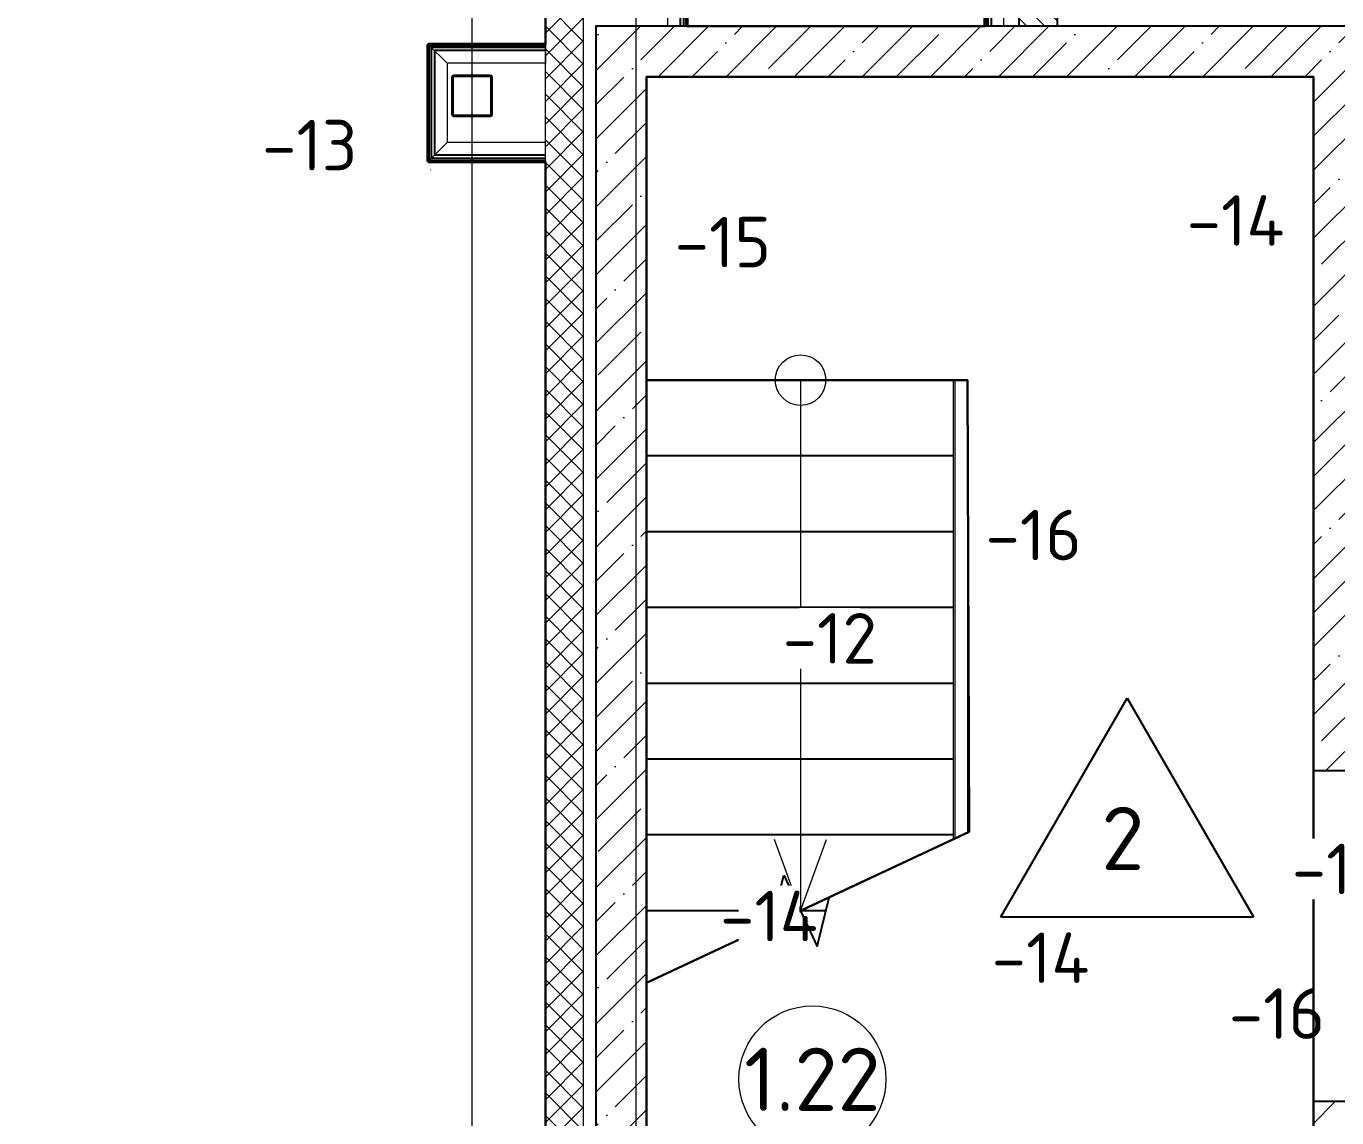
# Model space of a CAD drawing. Header units: metres. Extents: x -7665 to -5405, y -4871 to -3608.
# Drawn here: x -5515.9 to -5510.71, y -4863.93 to -4859.61 of the extents above; entities that cross this region are included whole.
import ezdxf
from ezdxf.enums import TextEntityAlignment as Align

# ---------------------------------------------------------------- set-up
doc = ezdxf.new("R2010")
doc.units = ezdxf.units.M
doc.linetypes.add('_ШТР__3__1_5_', pattern=[4.5, 3, -1.5])
doc.linetypes.add('Xref_level ST-8$0$DASHDOT', pattern=[25.4, 12.7, -6.35, 0, -6.35])
for name, color, linetype in [('01', 123, 'Continuous'), ('A-Wall', 113, 'Continuous'), ('высотные отклонения', 7, 'Continuous'), ('Лестницы', 7, 'Continuous'), ('Обычные линии', 7, 'Continuous'), ('Основной', 7, 'Continuous'), ('Стены', 7, 'Continuous'), ('Стены ГКЛ (графика)', 7, 'Continuous')]:
    doc.layers.add(name, color=color, linetype=linetype)
doc.layers.add('_5-1_Площадь помещений', color=2, linetype='Continuous', lineweight=30, plot=False)
for name, color, linetype, lineweight in [('S-WALL-PATT', 7, 'Continuous', 0), ('Выноски', 7, 'Continuous', 15), ('ОСИ', 250, 'Xref_level ST-8$0$DASHDOT', 5), ('Стены штриховка', 7, 'Continuous', 9), ('Типовые аннотации', 250, 'Continuous', 18), ('Элементы узлов', 7, 'Continuous', 18)]:
    doc.layers.add(name, color=color, linetype=linetype, lineweight=lineweight)
doc.layers.add('ГКЛ (контур)', color=255, linetype='Continuous', plot=False)
doc.layers.add('Ограждение', color=7, linetype='Continuous', lineweight=9, true_color=0x408080)
doc.layers.add('Поручни', color=7, linetype='Continuous', lineweight=9, true_color=0x408080)
doc.styles.add('Норм 2.5', font='isocpeur.ttf', dxfattribs={"height": 2.5})
pattern_1 = [(0, (12, 6), (3, 300), [3, -300]), (10, (108, 12), (-49.14003004104248, 295.9632704366632), [2.999999999999999, -299.9999999999998]), (20, (54, 78), (-99.78696513534288, 282.9338466657496), [3, -300]), (29.99999999999999, (120, 126), (-147.4019237886467, 261.3076211353316), [3, -300]), (40, (42.00000000000001, 144), (-190.5381495766049, 231.741695764753), [2.999999999999999, -299.9999999999998]), (49.99999999999999, (66, 216), (-227.8849701066338, 195.1344162353187), [3, -300]), (59.99999999999999, (24, 270), (-258.3076211353316, 152.5980762113534), [3, -300]), (70, (120, 264), (-280.8817258057955, 105.4251208600584), [2.999999999999999, -299.9999999999998]), (80, (192, 276), (-294.9213813706616, 55.04887655911575), [2.999999999999999, -299.9999999999998]), (90, (228, 204), (-300, 3.000000000000018), [3, -300]), (99.99999999999997, (288, 198), (-295.9632704366632, -49.14003004104247), [3, -299.9999999999999]), (110, (288, 90), (-282.9338466657496, -99.78696513534288), [3, -300]), (120, (234, 54), (-261.3076211353316, -147.4019237886466), [2.999999999999999, -299.9999999999998]), (130, (150, 72), (-231.741695764753, -190.5381495766049), [3, -300]), (140, (204, 126), (-195.1344162353188, -227.8849701066338), [3, -300]), (150, (150, 180), (-152.5980762113533, -258.3076211353316), [3, -300]), (160.0000000000001, (276, 12), (-105.4251208600585, -280.8817258057954), [3, -300])]

# ---------------------------------------------------------------- blocks, each defined once
blk = doc.blocks.new('*U14')
for points in [[(-71.99999999999994, -80.00000000000003), (72, -79.99999999999999, 0.4142135623730951), (79.99999999999999, -72), (79.99999999999996, 72.00000000000003, 0.4142135623730951), (71.99999999999997, 80.00000000000001), (-71.99999999999997, 80, 0.4142135623730982), (-80.00000000000003, 71.99999999999997), (-80, -72, 0.4142135623730988)], [(-71.99999999999994, -76.00000000000003), (72, -76, 0.414213562373094), (76, -72), (76, 72.00000000000003, 0.414213562373096), (71.99999999999997, 76.00000000000006), (-71.99999999999997, 76.00000000000001, 0.4142135623730971), (-76.00000000000004, 72.00000000000003), (-76, -72.00000000000006, 0.414213562373096)]]:
    blk.add_lwpolyline(points, format="xyb", close=True)
blk = doc.blocks.new('*U52')
at = {"layer": 'S-WALL-PATT', "lineweight": 0, "true_color": 0x636466}
h = blk.add_hatch(dxfattribs=at)
h.set_pattern_fill('ANSI37', color=251, scale=20)
h.set_pattern_definition([(45, (0, 0), (-44.90128060534577, 44.90128060534577), []), (135, (0, 0), (-44.90128060534577, -44.90128060534576), [])])
h.paths.add_polyline_path([(-150, 0), (0, 0), (0, 6720), (-150, 6720)])
at = {"color": 0}
blk.add_lwpolyline([(-150, 0), (0, 0), (0, 6720), (-150, 6720)], close=True, dxfattribs=at)
blk = doc.blocks.new('*U71')
at = {"layer": 'A-Wall', "linetype": 'Continuous', "lineweight": 18}
h = blk.add_hatch(dxfattribs=at)
h.set_pattern_fill('GENERAL_TEXTURE', color=30, scale=300, style=0, pattern_type=2)
h.set_pattern_definition(pattern_1)
h.paths.add_polyline_path([(12.5, 0), (12.5, -12.5), (530.7155004115775, -12.5), (530.7155004115775, 0)], flags=0)
at = {"layer": 'A-Wall', "color": 30, "linetype": 'Continuous', "lineweight": 50}
blk.add_line((0.8847013400118158, -1.347017690507073), (464.8847013400118, -1.347017690507073), dxfattribs=at)
at = {"layer": 'A-Wall', "color": 11, "linetype": 'Continuous', "lineweight": 25}
for p, q in [((0.8847013400118158, -13.84701769050707), (452.3847013400118, -13.84701769050707)), ((0.8847013400118158, -26.34701769050707), (439.8847013400118, -26.34701769050707))]:
    blk.add_line(p, q, dxfattribs=at)
at = {"layer": 'A-Wall', "color": 8, "linetype": 'Continuous', "lineweight": 0}
blk.add_line((0.8847013400118158, -76.34701769050706), (389.8847013400117, -76.34701769050707), dxfattribs=at)
for points in [[(0.8847013400118158, -1.347017690507073), (0.8847013400118158, -76.34701769050706)], [(389.8847013400118, -76.34701769050707), (464.8847013400118, -1.347017690507073)]]:
    blk.add_lwpolyline(points, dxfattribs=at)
blk = doc.blocks.new('*U70')
at = {"layer": 'A-Wall', "linetype": 'Continuous', "lineweight": 18}
h = blk.add_hatch(dxfattribs=at)
h.set_pattern_fill('GENERAL_TEXTURE', color=30, scale=300, style=0, pattern_type=2)
h.set_pattern_definition(pattern_1)
h.paths.add_polyline_path([(12.5, 0), (12.5, -12.5), (530.7155004115775, -12.5), (530.7155004115775, 0)], flags=0)
at = {"layer": 'A-Wall', "color": 30, "linetype": 'Continuous', "lineweight": 50}
blk.add_line((0.8847013400118158, -1.347017690507073), (464.8847013400116, -1.347017690507073), dxfattribs=at)
at = {"layer": 'A-Wall', "color": 11, "linetype": 'Continuous', "lineweight": 25}
for p, q in [((13.38470134001181, -13.84701769050707), (452.3847013400116, -13.84701769050707)), ((25.88470134001181, -26.34701769050707), (439.8847013400116, -26.34701769050707))]:
    blk.add_line(p, q, dxfattribs=at)
at = {"layer": 'A-Wall', "color": 8, "linetype": 'Continuous', "lineweight": 0}
blk.add_line((75.8847013400118, -76.34701769050707), (389.8847013400116, -76.34701769050707), dxfattribs=at)
for points in [[(75.8847013400118, -76.34701769050707), (0.8847013400118158, -1.347017690507073)], [(389.8847013400116, -76.34701769050707), (464.8847013400116, -1.347017690507073)]]:
    blk.add_lwpolyline(points, dxfattribs=at)
blk = doc.blocks.new('*U153')
at = {"layer": 'A-Wall', "linetype": 'Continuous', "lineweight": 18}
h = blk.add_hatch(dxfattribs=at)
h.set_pattern_fill('GENERAL_TEXTURE', color=30, scale=300, style=0, pattern_type=2)
h.set_pattern_definition(pattern_1)
h.paths.add_polyline_path([(12.5, 0), (12.5, -12.5), (530.7155004115775, -12.5), (530.7155004115775, 0)], flags=0)
at = {"layer": 'A-Wall', "color": 30, "linetype": 'Continuous', "lineweight": 50}
blk.add_line((0.8847013400118158, -1.347017690507073), (1845.884701340012, -1.347017690507073), dxfattribs=at)
at = {"layer": 'A-Wall', "color": 11, "linetype": 'Continuous', "lineweight": 25}
for p, q in [((0.8847013400118158, -13.84701769050707), (1845.884701340012, -13.84701769050707)), ((0.8847013400118158, -26.34701769050707), (1845.884701340012, -26.34701769050707))]:
    blk.add_line(p, q, dxfattribs=at)
at = {"layer": 'A-Wall', "color": 8, "linetype": 'Continuous', "lineweight": 0}
blk.add_line((0.8847013400118158, -76.34701769050707), (1845.884701340012, -76.34701769050707), dxfattribs=at)
for points in [[(0.8847013400118158, -1.347017690507073), (0.8847013400118158, -76.34701769050707)], [(1845.884701340012, -1.347017690507073), (1845.884701340012, -76.34701769050707)]]:
    blk.add_lwpolyline(points, dxfattribs=at)
blk = doc.blocks.new('*U155')
at = {"layer": 'A-Wall', "linetype": 'Continuous', "lineweight": 18}
h = blk.add_hatch(dxfattribs=at)
h.set_pattern_fill('GENERAL_TEXTURE', color=30, scale=300, style=0, pattern_type=2)
h.set_pattern_definition(pattern_1)
h.paths.add_polyline_path([(12.5, 0), (12.5, -12.5), (530.7155004115775, -12.5), (530.7155004115775, 0)], flags=0)
at = {"layer": 'A-Wall', "color": 30, "linetype": 'Continuous', "lineweight": 50}
blk.add_line((0.8847013400118158, -1.347017690507073), (388.0393470061426, -1.347017690507073), dxfattribs=at)
at = {"layer": 'A-Wall', "color": 11, "linetype": 'Continuous', "lineweight": 25}
for p, q in [((0.8847013400118158, -13.84701769050707), (375.5393470061426, -13.84701769050707)), ((0.8847013400118158, -26.34701769050707), (363.0393470061426, -26.34701769050707))]:
    blk.add_line(p, q, dxfattribs=at)
at = {"layer": 'A-Wall', "color": 8, "linetype": 'Continuous', "lineweight": 0}
blk.add_line((0.8847013400118158, -76.34701769050706), (313.0393470061426, -76.34701769050707), dxfattribs=at)
for points in [[(0.8847013400118158, -1.347017690507073), (0.8847013400118158, -76.34701769050706)], [(313.0393470061426, -76.34701769050707), (388.0393470061426, -1.347017690507073)]]:
    blk.add_lwpolyline(points, dxfattribs=at)
blk = doc.blocks.new('Ограждение - Ограждение-1239730-_О__L1_0_000_')
at = {"layer": 'Поручни', "color": 7}
for p, q in [((16289.00000000008, 4874.999999999987), (16295.00000000008, 4874.999999999987)), ((16289.00000000008, 4874.999999999987), (16289.00000000007, 3057.995407511651)), ((16295.00000000008, 4874.999999999987), (16345.00000000008, 4874.999999999987)), ((16295.00000000008, 4874.999999999987), (16295.00000000007, 3060.793253460581)), ((16345.00000000008, 4874.999999999987), (16345.00000000008, 3084.10863636833))]:
    blk.add_line(p, q, dxfattribs=at)
blk = doc.blocks.new('012_Стрелка _ЭлУзла_Линия_ - Стрелка с пустым кружком-1338750-_О__L1_0_000_')
at = {"layer": 'Элементы узлов'}
blk.add_line((0.9999999999999757, 0), (2100, 0), dxfattribs=at)
blk = doc.blocks.new('Номер_помещения')
blk.add_wipeout([(-5, 0), (0, 8.659999999999854), (5, 0)])
for p, q in [((-5, 0), (0, 8.659999999999854)), ((0, 8.659999999999854), (5, 0)), ((-5, 0), (5, 0))]:
    blk.add_line(p, q)
at = {"style": 'Норм 2.5'}
blk.add_attdef('НОМЕР', text='', height=2.5, dxfattribs=at).set_placement((-0.1712660301878657, 3.102129743254984), align=Align.MIDDLE_CENTER)
blk = doc.blocks.new('axis_name')
at = {"lineweight": 9}
blk.add_circle((0, 0), 2.907122088250071, dxfattribs=at)
at = {"style": 'Норм 2.5'}
blk.add_attdef('AXIS_NAME', text='', height=2.5, dxfattribs=at).set_placement((0, 0), align=Align.MIDDLE_CENTER)

msp = doc.modelspace()

# ---------------------------------------------------------------- hatches: boundary and pattern name
at = {"layer": 'Стены штриховка'}
h = msp.add_hatch(dxfattribs=at)
h.set_pattern_fill('ASHLER', color=256, scale=0.2, angle=270, pattern_type=2)
h.set_pattern_definition([(315, (-8245.935953851736, -4162.998894118402), (0.07071067811865477, 0.07071067811865474), []), (315, (-8245.865253851736, -4162.998894118402), (0.07071067811865477, 0.07071067811865474), [0.05, -0.05])])
h.paths.add_polyline_path([(-5511.821365646552, -4857.762081335562), (-5511.971615561216, -4857.762081335562), (-5511.971615561216, -4858.022081335563), (-5511.821365646552, -4858.022081335563)])
h.paths.add_polyline_path([(-5511.821365646552, -4859.332081335562), (-5511.971615561216, -4859.332081335562), (-5511.971615561216, -4859.607081335562), (-5511.821365646552, -4859.607081335562)])
h = msp.add_hatch(dxfattribs=at)
h.set_pattern_fill('ANSI35', color=256, scale=0.03)
h.set_pattern_definition([(45, (-8245.935953851736, -4184.874212591381), (-0.1347038418160373, 0.1347038418160373), []), (45, (-8245.801249951735, -4184.874212591381), (-0.1347038418160373, 0.1347038418160373), [0.2381250000000001, -0.04762500000000001, 0, -0.04762500000000001])])
h.paths.add_polyline_path([(-5510.806365646553, -4862.552081335562), (-5510.606365646553, -4862.552081335562), (-5510.606365646553, -4859.607081335562), (-5513.646365646553, -4859.607081335562), (-5513.646365646553, -4859.882081335562), (-5513.646365646553, -4865.882081335562), (-5513.646365646553, -4866.007081335562), (-5513.486365646552, -4866.007081335562), (-5510.606365646553, -4866.007081335562), (-5510.606365646553, -4865.922081335562), (-5510.606365646553, -4865.882081335562), (-5510.606365646553, -4863.862081335562), (-5510.806365646553, -4863.862081335562), (-5510.806365646553, -4865.807081335563), (-5513.446365646552, -4865.807081335563), (-5513.446365646552, -4859.882081335562), (-5513.446365646552, -4859.807081335563), (-5510.806365646553, -4859.807081335563)])

# ---------------------------------------------------------------- linework, layer by layer
at = {"layer": '_5-1_Площадь помещений'}
for points in [[(-5528.686365646553, -4857.032081335557), (-5513.846365646553, -4857.032081335557), (-5513.846365646553, -4858.022008048664), (-5513.556365646549, -4858.022008048665), (-5513.556365646553, -4859.219926689896), (-5513.846365646553, -4859.220008048541), (-5513.846365646553, -4859.678380854995), (-5514.310365646553, -4859.678380854995), (-5514.310365646553, -4860.142380854996), (-5513.846365646553, -4860.142380854996), (-5513.846365646553, -4865.672081335562), (-5514.647365646552, -4865.672081335562), (-5514.645449487012, -4865.777087674), (-5517.858365646599, -4865.777087674)], [(-5513.472365646553, -4857.762400349545), (-5512.106365646553, -4857.762081335562), (-5512.106365646553, -4859.607081335562), (-5513.286365646552, -4859.607081335562), (-5513.286365646552, -4859.219926689896), (-5513.470365646641, -4859.219926689896), (-5513.470365646641, -4857.762400349545)], [(-5513.446365646552, -4861.007081335562), (-5512.176365646553, -4861.007081335562), (-5512.168680648191, -4862.794389125605), (-5513.446365646552, -4863.391529007036), (-5513.446365646552, -4861.007081335562)]]:
    msp.add_lwpolyline(points, dxfattribs=at)
msp.add_lwpolyline([(-5513.446365646552, -4859.807081335563), (-5510.806365646553, -4859.807081335563), (-5510.806365646553, -4865.807081335563), (-5513.446365646552, -4865.807081335563)], close=True, dxfattribs=at)
at = {"layer": 'ГКЛ (контур)'}
for points in [[(-5513.472365646553, -4857.762400349545), (-5513.472365646553, -4859.219926689896), (-5513.286365646552, -4859.219926689896), (-5513.286365646552, -4859.607081335562)], [(-5512.106365646553, -4857.762081335562), (-5512.106365646553, -4859.607081335562)], [(-5513.846365646553, -4859.678380854995), (-5514.310365646553, -4859.678380854995), (-5514.310365646552, -4860.142380854995), (-5513.846365646553, -4860.142380854996)]]:
    msp.add_lwpolyline(points, dxfattribs=at)
at = {"layer": 'Лестницы', "color": 7}
for p, q in [((-5512.232365646552, -4861.007081335562), (-5513.446365646552, -4861.007081335562)), ((-5512.232365646552, -4861.007081335562), (-5513.446365646552, -4861.007081335562)), ((-5512.232365646552, -4861.307081335562), (-5513.446365646552, -4861.307081335562)), ((-5512.232365646552, -4861.307081335562), (-5513.446365646552, -4861.307081335562)), ((-5512.232365646552, -4861.607081335562), (-5513.446365646552, -4861.607081335562)), ((-5512.232365646552, -4861.607081335562), (-5513.446365646552, -4861.607081335562)), ((-5512.232365646552, -4861.907081335562), (-5513.446365646552, -4861.907081335562)), ((-5512.232365646552, -4861.907081335562), (-5513.446365646552, -4861.907081335562)), ((-5512.232365646552, -4862.207081335562), (-5513.446365646552, -4862.207081335562)), ((-5512.232365646552, -4862.207081335562), (-5513.446365646552, -4862.207081335562)), ((-5512.232365646552, -4862.507081335562), (-5513.446365646552, -4862.507081335562)), ((-5512.232365646552, -4862.507081335562), (-5513.446365646552, -4862.507081335562)), ((-5512.232365646552, -4862.807081335562), (-5513.446365646552, -4862.807081335562)), ((-5512.232365646552, -4862.807081335562), (-5513.446365646552, -4862.807081335562)), ((-5512.949654119932, -4863.15990861828), (-5512.90239974995, -4862.965470743838)), ((-5512.90239974995, -4862.965470743838), (-5512.770331543155, -4863.248691927286)), ((-5512.770331543155, -4863.248691927286), (-5512.723077173173, -4863.054254052844)), ((-5512.723077173173, -4863.054254052844), (-5512.719783056168, -4863.052717980858)), ((-5512.936815469181, -4863.107081335562), (-5513.446365646552, -4863.107081335562)), ((-5512.936815469181, -4863.107081335562), (-5513.446365646552, -4863.107081335562)), ((-5512.735915823924, -4863.107081335562), (-5512.836365646553, -4863.107081335562)), ((-5512.735915823924, -4863.107081335562), (-5512.836365646553, -4863.107081335562)), ((-5512.82937103168, -4863.122081335562), (-5512.833243289197, -4863.122081335562)), ((-5512.82937103168, -4863.122081335562), (-5512.833243289197, -4863.122081335562)), ((-5512.737077282866, -4863.122081335562), (-5512.739561284212, -4863.122081335562)), ((-5512.737077282866, -4863.122081335562), (-5512.739561284212, -4863.122081335562)), ((-5513.446365646552, -4863.391529007036), (-5512.949654119932, -4863.15990861828))]:
    msp.add_line(p, q, dxfattribs=at)
at = {"layer": 'Лестницы'}
msp.add_lwpolyline([(-5513.446365646552, -4865.807081335563), (-5513.446365646552, -4859.882081335562), (-5513.446365646552, -4859.807081335563), (-5510.806365646553, -4859.807081335563), (-5510.806365646553, -4862.552081335562), (-5510.606365646553, -4862.552081335562), (-5510.606365646553, -4859.607081335562), (-5513.646365646553, -4859.607081335562), (-5513.646365646553, -4859.882081335562), (-5513.646365646553, -4865.882081335562), (-5513.646365646553, -4866.007081335562), (-5513.486365646552, -4866.007081335562), (-5510.606365646553, -4866.007081335562), (-5510.606365646553, -4865.922081335562), (-5510.606365646553, -4865.882081335562), (-5510.606365646553, -4863.862081335562), (-5510.806365646553, -4863.862081335562), (-5510.806365646553, -4865.807081335563)], close=True, dxfattribs=at)
at = {"layer": 'Лестницы', "linetype": '_ШТР__3__1_5_', "lineweight": 30, "ltscale": 3}
msp.add_lwpolyline([(-5510.806365646553, -4862.552081335562), (-5510.806365646553, -4863.862081335562)], dxfattribs=at)
at = {"layer": 'Обычные линии'}
msp.add_line((-5512.168680648191, -4862.794389125605), (-5512.719403427975, -4863.051195375338), dxfattribs=at)
at = {"layer": 'ОСИ'}
for p, q in [((-5513.486365646552, -4867.205464102768), (-5513.486365646552, -4852.046484797036)), ((-5514.136365646553, -4867.205464102768), (-5514.136365646553, -4852.559042681536)), ((-5529.481643533391, -4859.882081335562), (-5481.991847919518, -4859.882081335562))]:
    msp.add_line(p, q, dxfattribs=at)
at = {"layer": 'Стены'}
msp.add_lwpolyline([(-5511.971615561216, -4857.762081335562), (-5511.821365646552, -4857.762081335562), (-5511.821365646552, -4859.607081335562), (-5511.971615561216, -4859.607081335562)], close=True, dxfattribs=at)
at = {"layer": 'Типовые аннотации', "lineweight": 20}
for q in [(-5512.93897168955, -4862.825173549326), (-5512.733759603555, -4862.825173549326)]:
    msp.add_line((-5512.836365646553, -4863.107081335562), q, dxfattribs=at)
msp.add_circle((-5512.836365646553, -4861.007081335562), 0.09999999999999806, dxfattribs=at)

# ---------------------------------------------------------------- block references
at = {"layer": '01', "xscale": 0.1, "yscale": 0.1, "zscale": 0.1}
msp.add_blockref('axis_name', (-5512.789580425901, -4863.77399324058), dxfattribs=at).add_auto_attribs({'AXIS_NAME': '1.22'})
at = {"layer": 'Выноски', "xscale": -0.001, "yscale": 0.001, "zscale": 0.001, "rotation": 180}
msp.add_blockref('*U52', (-5513.696365646552, -4859.292081335562), dxfattribs=at)
at = {"layer": 'Ограждение', "color": 7, "xscale": 0.001, "yscale": 0.001, "zscale": 0.001}
msp.add_blockref('Ограждение - Ограждение-1239730-_О__L1_0_000_', (-5528.521365646553, -4865.882081335561), dxfattribs=at)
at = {"layer": 'Основной', "xscale": 0.001, "yscale": 0.001, "zscale": 0.001}
msp.add_blockref('*U14', (-5514.136365646553, -4859.882081335562), dxfattribs=at)
at = {"layer": 'Стены ГКЛ (графика)', "yscale": 0.001, "zscale": 0.001}
for name, p, xscale, rotation in [('*U153', (-5512.107712664243, -4859.607966036902), 0.001, 90.00000000000001), ('*U155', (-5513.285018628862, -4859.607966036902), -0.001, 270), ('*U70', (-5514.311712664243, -4859.677496153656), -0.001, 90), ('*U71', (-5513.845480945212, -4860.143727872686), 0.001, 180)]:
    msp.add_blockref(name, p, dxfattribs=dict(at, xscale=xscale, rotation=rotation))
at = {"layer": 'Стены ГКЛ (графика)', "xscale": -0.001, "yscale": 0.001, "zscale": 0.001}
msp.add_blockref('*U71', (-5513.845480945212, -4859.677033837305), dxfattribs=at)
at = {"layer": 'Элементы узлов', "xscale": 0.001, "yscale": 0.001, "zscale": 0.001, "rotation": 269.9999999999999}
msp.add_blockref('012_Стрелка _ЭлУзла_Линия_ - Стрелка с пустым кружком-1338750-_О__L1_0_000_', (-5512.836365646553, -4861.007081335562), dxfattribs=at)

# ---------------------------------------------------------------- next in the draw order: block references
at = {"layer": '01', "xscale": 0.1, "yscale": 0.1, "zscale": 0.1}
msp.add_blockref('Номер_помещения', (-5511.544040402805, -4863.131052208465), dxfattribs=at).add_auto_attribs({'НОМЕР': '2'})

# ---------------------------------------------------------------- next in the draw order: texts
at = {"layer": 'высотные отклонения', "char_height": 0.2, "width": 0.2, "attachment_point": 5, "style": 'Норм 2.5', "bg_fill": 3, "box_fill_scale": 1.1, "bg_fill_color": 256, "bg_fill_true_color": 13158600, "bg_fill_transparency": 0}
for s, insert in [('-13', (-5514.778787386559, -4860.077296407896, 20.637)), ('-14', (-5511.115072989462, -4860.375431491932, 41.27000000000001)), ('-15', (-5513.143924684547, -4860.460924829114, 20.63500000000001)), ('-16', (-5511.91415464787, -4861.620177116967, 20.634)), ('-12', (-5512.720740605551, -4862.029034332716, 20.63800000000001)), ('-15', (-5510.70157066088, -4862.941577145156, 20.63500000000001)), ('-14', (-5512.961596610552, -4863.127649622458, 20.636)), ('-14', (-5511.886804452159, -4863.292939507983, 20.636)), ('-16', (-5510.951268797632, -4863.513938962979, 20.634))]:
    msp.add_mtext(s, dxfattribs=dict(at, insert=insert))

doc.saveas('drawing.dxf')
